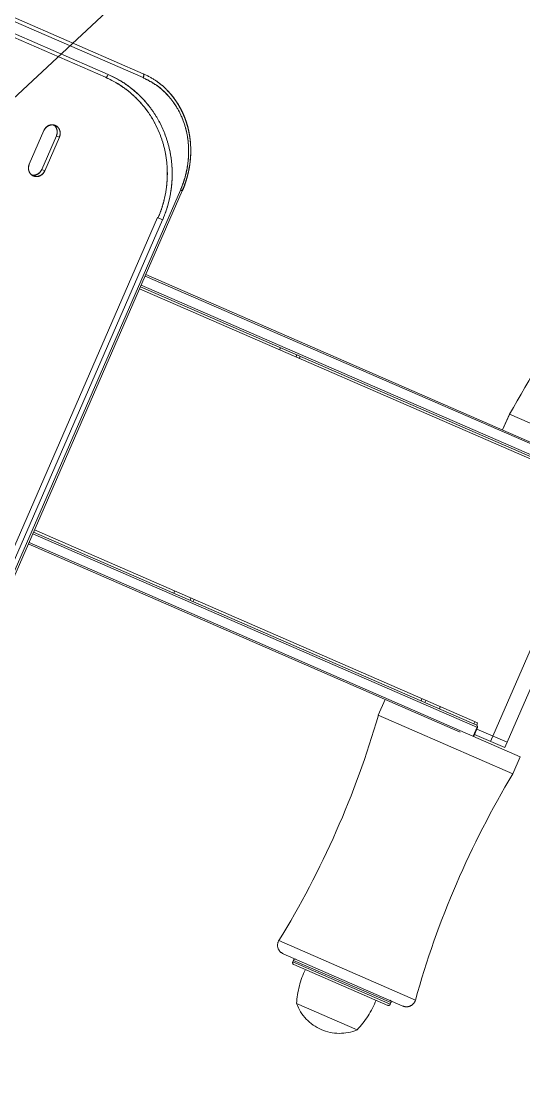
# Model space of a CAD drawing. Header units: millimetres. Extents: x -71377 to 516042, y -145869 to 441446.
# Drawn here: x 177423 to 177697, y 170889 to 171471 of the extents above; entities that cross this region are included whole.
import ezdxf

# ---------------------------------------------------------------- set-up
doc = ezdxf.new("R2010")
doc.units = ezdxf.units.MM
doc.header["$LTSCALE"] = 1000
doc.linetypes.add('IMPORT-DASHEDX2 _4_', pattern=[152.4, 101.6, -50.8])
for name, color, linetype, lineweight in [('05', 5, 'IMPORT-DASHEDX2 _4_', 5), ('06', 6, 'Continuous', 5), ('A-fnsh', 5, 'Continuous', 5), ('조경라인_dwg', 8, 'Continuous', 5)]:
    doc.layers.add(name, color=color, linetype=linetype, lineweight=lineweight)

# ---------------------------------------------------------------- blocks, each defined once
blk = doc.blocks.new('조경라인_dwg-6847807-지반층 배치도')
at = {"layer": '05'}
for p, q in [((177435.62, 171411.22), (177427.63, 171392.89)), ((177491.16, 171332.69), (177726.72, 171230.03)), ((177564.68, 171292.9), (177564.2, 171291.8)), ((177573.1, 171287.82), (177573.56, 171289.03)), ((177574.86, 171287.05), (177575.32, 171288.27)), ((177679.06, 171078.12), (177741.54, 171221.5)), ((177662.62, 171083.1), (177427.06, 171185.77)), ((177506.85, 171160.05), (177506.37, 171158.95)), ((177515.25, 171155.08), (177515.71, 171156.29)), ((177517, 171154.31), (177517.47, 171155.53)), ((177641.68, 171101.39), (177641.22, 171100.18)), ((177643.81, 171100.36), (177643.33, 171099.26)), ((177651.72, 171096.91), (177651.24, 171095.81)), ((177670.51, 171088.83), (177670.04, 171087.61)), ((177671.65, 171084.84), (177688.1, 171077.67)), ((177563.73, 170969.44), (177638.14, 170937.01)), ((177566, 170962.24), (177631.32, 170933.77)), ((177571.79, 170956.44), (177623.13, 170934.07)), ((177573.35, 170935.15), (177606.35, 170920.76))]:
    blk.add_line(p, q, dxfattribs=at)
at = {"layer": '05', "flags": 128}
for points in [[(176792.28, 171746.15), (177489.75, 171442.28), (177489.88, 171442.18), (177489.98, 171442.01), (177490.04, 171441.79), (177490.06, 171441.51), (177490.04, 171441.19), (177489.97, 171440.84), (177489.87, 171440.48), (177489.73, 171440.11), (176791.01, 171744.63)], [(176806.4, 171731.38), (177470.68, 171441.87), (177470.51, 171441.51)], [(176806.04, 171729.25), (177469.13, 171440.36), (177469.3, 171440.33), (177469.48, 171440.37), (177469.7, 171440.37), (177469.92, 171440.55), (177470.11, 171440.9), (177470.32, 171441.19), (177470.51, 171441.51), (177470.7, 171441.75)], [(177490.06, 171441.67), (177490.08, 171441.39), (177490.06, 171441.07), (177489.99, 171440.72), (177489.88, 171440.36)], [(177442.4, 171408.27), (177444.04, 171407.56), (177436.03, 171389.34), (177434.4, 171390.05), (177442.39, 171408.38)], [(177510.07, 171378.78), (177406.18, 171140.54), (177407.16, 171140.11), (177511.04, 171378.46), (177510.06, 171378.89)], [(177408.99, 171159.86), (177408.78, 171159.96), (177497.61, 171363.77), (177500.31, 171362.48), (177411.47, 171158.79), (177408.8, 171159.84)], [(177490.76, 171331.78), (177758.78, 171215.29), (177762.76, 171224.58), (177689.42, 171256.54), (177685.71, 171248.01), (177689.44, 171256.42)], [(177487.8, 171324.99), (177729.39, 171219.7), (177729.88, 171220.8), (177488.28, 171326.09)], [(177488.68, 171327.01), (177731.2, 171221.32), (177733.26, 171226.2)], [(177670.39, 171081.79), (177686.82, 171074.74), (177749.31, 171218.11), (177732.87, 171225.17)], [(177669.99, 171080.88), (177669.89, 171080.7), (177669.81, 171080.73), (177669.88, 171080.82), (177669.97, 171080.99), (177672.05, 171085.76), (177429.55, 171191.34)], [(177429.95, 171192.25), (177671.55, 171086.96), (177672.01, 171088.18), (177430.42, 171193.47)], [(177617.91, 171092.45), (177621.62, 171100.97), (177617.92, 171092.33), (177691.26, 171060.37), (177695.24, 171069.65), (177427.48, 171186.57)], [(177672.05, 171085.76), (177671.78, 171085.87), (177669.72, 171080.99), (177669.63, 171080.82), (177669.56, 171080.84), (177669.62, 171080.93), (177669.71, 171081.11)], [(177571.28, 170957.76), (177571.66, 170958.79), (177571.26, 170957.88), (177624.43, 170934.7), (177624.83, 170935.62), (177571.68, 170958.68)]]:
    blk.add_lwpolyline(points, dxfattribs=at)
at = {"layer": '05'}
for centre, radius, start, end in [((177260.92, 171514.19), 500, 328.98162, 344.41885), ((177137.49, 171230.81), 500, 328.48357, 343.9208), ((177671.04, 171086.23), 0.893, 328.46737, 55.17697), ((178119.76, 170802.71), 500, 148.98162, 164.41885), ((177567.98, 170966.94), 5, 148.48357, 246.45121), ((177572.19, 170957.36), 1, 156.45121, 246.45121), ((177572.58, 170958.39), 1, 66.45121, 156.45121), ((177623.26, 170932.11), 50, 154.33365, 176.51402), ((177596.78, 170943.86), 25, 200.39673, 292.50569), ((177570.15, 170955.25), 50, 316.3884, 338.56877), ((177623.51, 170935.1), 1, 246.45121, 336.45121), ((177623.91, 170936.02), 1, 336.45121, 66.45121), ((177633.32, 170938.36), 5, 246.45121, 344.41885)]:
    blk.add_arc(centre, radius, start, end, dxfattribs=at)
for points, knots in [([(177497.82, 171363.68), (177497.82, 171363.68), (177498.59, 171365.44), (177499.96, 171369.04), (177501.59, 171374.94), (177502.64, 171381.31), (177503, 171388.06), (177502.61, 171394.89), (177501.39, 171401.69), (177499.37, 171408.36), (177496.65, 171414.57), (177493.3, 171420.25), (177489.43, 171425.38), (177485.04, 171430.02), (177480.15, 171434.09), (177474.87, 171437.63), (177471.04, 171439.45), (177469.13, 171440.36)], [0, 0, 0, 0, 0.000001, 0.060258, 0.120516, 0.191952, 0.263666, 0.335126, 0.411333, 0.487834, 0.564075, 0.636647, 0.709437, 0.782023, 0.854616, 0.927408, 1, 1, 1, 1]), ([(177497.84, 171363.56), (177497.84, 171363.56), (177498.6, 171365.32), (177499.97, 171368.93), (177501.6, 171374.83), (177502.66, 171381.2), (177503.02, 171387.95), (177502.62, 171394.78), (177501.41, 171401.58), (177499.38, 171408.24), (177496.66, 171414.45), (177493.32, 171420.13), (177489.45, 171425.27), (177485.05, 171429.91), (177480.17, 171433.98), (177474.88, 171437.51), (177471.06, 171439.33), (177469.15, 171440.24)], [0, 0, 0, 0, 0.000001, 0.060258, 0.120516, 0.191952, 0.263666, 0.335126, 0.411333, 0.487834, 0.564075, 0.636647, 0.709437, 0.782023, 0.854616, 0.927408, 1, 1, 1, 1]), ([(177470.68, 171441.87), (177472.65, 171440.93), (177476.6, 171439.05), (177482.05, 171435.4), (177487.09, 171431.21), (177491.63, 171426.42), (177495.62, 171421.13), (177499.08, 171415.26), (177501.89, 171408.85), (177503.99, 171401.97), (177505.25, 171394.93), (177505.66, 171387.87), (177505.29, 171380.88), (177504.19, 171374.28), (177502.53, 171368.15), (177501.04, 171364.45), (177500.29, 171362.6)], [0, 0, 0, 0, 0.072449, 0.145097, 0.217547, 0.290022, 0.3627, 0.435162, 0.511399, 0.587896, 0.664099, 0.735698, 0.807553, 0.879128, 0.939564, 1, 1, 1, 1]), ([(177470.7, 171441.75), (177472.67, 171440.81), (177476.61, 171438.93), (177482.07, 171435.29), (177487.11, 171431.09), (177491.65, 171426.31), (177495.64, 171421.01), (177499.1, 171415.15), (177501.91, 171408.74), (177504, 171401.85), (177505.27, 171394.82), (177505.68, 171387.75), (177505.31, 171380.76), (177504.21, 171374.16), (177502.55, 171368.04), (177501.06, 171364.33), (177500.31, 171362.48)], [0, 0, 0, 0, 0.072449, 0.145097, 0.217547, 0.290022, 0.3627, 0.435162, 0.511399, 0.587896, 0.664099, 0.735698, 0.807553, 0.879128, 0.939564, 1, 1, 1, 1]), ([(177510.06, 171378.89), (177510.72, 171380.54), (177512.04, 171383.83), (177513.64, 171389.87), (177514.61, 171396.93), (177514.48, 171404.87), (177513.08, 171412.56), (177510.49, 171419.8), (177506.74, 171426.35), (177501.96, 171432.05), (177496.29, 171436.81), (177491.91, 171439.01), (177489.73, 171440.11)], [0, 0, 0, 0, 0.0706, 0.1412, 0.248453, 0.355708, 0.462999, 0.570291, 0.6777, 0.785111, 0.892555, 1, 1, 1, 1]), ([(177510.07, 171378.78), (177510.73, 171380.42), (177512.06, 171383.72), (177513.65, 171389.75), (177514.63, 171396.81), (177514.5, 171404.76), (177513.1, 171412.45), (177510.51, 171419.68), (177506.76, 171426.24), (177501.98, 171431.94), (177496.3, 171436.7), (177491.93, 171438.9), (177489.74, 171440)], [0, 0, 0, 0, 0.0706, 0.1412, 0.248453, 0.355708, 0.462999, 0.570291, 0.6777, 0.785111, 0.892555, 1, 1, 1, 1]), ([(177489.75, 171442.28), (177492, 171441.17), (177495.41, 171439.49), (177499.43, 171436.36), (177501.57, 171434.63), (177502.51, 171433.5), (177502.61, 171433.37)], [0, 0, 0, 0, 0.477683, 0.723669, 0.969655, 1, 1, 1, 1]), ([(177511.01, 171378.47), (177511.18, 171378.84), (177511.91, 171380.41), (177512.93, 171383.31), (177514.05, 171387.13), (177514.88, 171391.01), (177515.43, 171394.91), (177515.68, 171398.81), (177515.65, 171402.71), (177515.34, 171406.58), (177514.73, 171410.38), (177513.84, 171414.1), (177512.67, 171417.69), (177511.22, 171421.13), (177509.51, 171424.42), (177507.55, 171427.56), (177505.31, 171430.5), (177503.7, 171432.42), (177502.78, 171433.28), (177502.75, 171433.31)], [0, 0, 0, 0, 0.0199, 0.085255, 0.150732, 0.216274, 0.281169, 0.346061, 0.411202, 0.476512, 0.541876, 0.607173, 0.672332, 0.736811, 0.801427, 0.866679, 0.932271, 0.997825, 1, 1, 1, 1]), ([(177511.03, 171378.36), (177511.2, 171378.73), (177511.93, 171380.3), (177512.94, 171383.19), (177514.07, 171387.02), (177514.9, 171390.9), (177515.44, 171394.8), (177515.7, 171398.7), (177515.67, 171402.6), (177515.35, 171406.46), (177514.75, 171410.27), (177513.85, 171413.98), (177512.68, 171417.57), (177511.24, 171421.02), (177509.53, 171424.3), (177507.57, 171427.45), (177505.33, 171430.38), (177503.72, 171432.3), (177502.8, 171433.17), (177502.77, 171433.19)], [0, 0, 0, 0, 0.0199, 0.085255, 0.150732, 0.216274, 0.281169, 0.346061, 0.411202, 0.476512, 0.541876, 0.607173, 0.672332, 0.736811, 0.801427, 0.866679, 0.932271, 0.997825, 1, 1, 1, 1]), ([(177441.81, 171414.09), (177441.32, 171414.24), (177440.33, 171414.55), (177438.72, 171414.31), (177437.26, 171413.57), (177436.19, 171412.5), (177435.77, 171411.67), (177435.6, 171411.34)], [0, 0, 0, 0, 0.214692, 0.429384, 0.644077, 0.858772, 1, 1, 1, 1]), ([(177441.83, 171413.97), (177441.34, 171414.13), (177440.34, 171414.44), (177438.74, 171414.2), (177437.28, 171413.45), (177436.21, 171412.38), (177435.79, 171411.55), (177435.62, 171411.22)], [0, 0, 0, 0, 0.214692, 0.429384, 0.644077, 0.858772, 1, 1, 1, 1]), ([(177440.93, 171414.29), (177441.11, 171414.18), (177441.74, 171413.8), (177442.44, 171412.68), (177442.89, 171411.11), (177442.83, 171409.6), (177442.51, 171408.73), (177442.39, 171408.38)], [0, 0, 0, 0, 0.101539, 0.347166, 0.592793, 0.838423, 1, 1, 1, 1]), ([(177440.95, 171414.18), (177441.13, 171414.06), (177441.75, 171413.68), (177442.46, 171412.56), (177442.91, 171411), (177442.85, 171409.49), (177442.53, 171408.61), (177442.4, 171408.27)], [0, 0, 0, 0, 0.101539, 0.347166, 0.592793, 0.838423, 1, 1, 1, 1]), ([(177444.02, 171407.67), (177444.2, 171408.21), (177444.56, 171409.28), (177444.43, 171410.97), (177443.81, 171412.47), (177442.87, 171413.53), (177442.11, 171413.93), (177441.81, 171414.09)], [0, 0, 0, 0, 0.214692, 0.429386, 0.644079, 0.858773, 1, 1, 1, 1]), ([(177444.04, 171407.56), (177444.22, 171408.09), (177444.57, 171409.16), (177444.45, 171410.85), (177443.83, 171412.35), (177442.89, 171413.42), (177442.13, 171413.81), (177441.83, 171413.97)], [0, 0, 0, 0, 0.214692, 0.429386, 0.644079, 0.858773, 1, 1, 1, 1]), ([(177427.61, 171393), (177427.44, 171392.47), (177427.08, 171391.4), (177427.21, 171389.71), (177427.83, 171388.2), (177428.77, 171387.14), (177429.53, 171386.74), (177429.83, 171386.58)], [0, 0, 0, 0, 0.214695, 0.429387, 0.644079, 0.858773, 1, 1, 1, 1]), ([(177427.63, 171392.89), (177427.45, 171392.35), (177427.1, 171391.28), (177427.22, 171389.59), (177427.84, 171388.09), (177428.79, 171387.02), (177429.54, 171386.63), (177429.84, 171386.47)], [0, 0, 0, 0, 0.214695, 0.429387, 0.644079, 0.858773, 1, 1, 1, 1]), ([(177434.4, 171390.05), (177434.13, 171389.55), (177433.58, 171388.56), (177432.26, 171387.5), (177430.75, 171386.95), (177429.62, 171386.86), (177429.09, 171387.03), (177429.05, 171387.04)], [0, 0, 0, 0, 0.245343, 0.490681, 0.736022, 0.981364, 1, 1, 1, 1]), ([(177434.41, 171389.93), (177434.14, 171389.44), (177433.6, 171388.45), (177432.28, 171387.39), (177430.76, 171386.84), (177429.64, 171386.75), (177429.11, 171386.91), (177429.07, 171386.92)], [0, 0, 0, 0, 0.245343, 0.490681, 0.736022, 0.981364, 1, 1, 1, 1]), ([(177429.83, 171386.58), (177430.32, 171386.43), (177431.31, 171386.12), (177432.92, 171386.36), (177434.38, 171387.11), (177435.44, 171388.18), (177435.86, 171389.01), (177436.03, 171389.34)], [0, 0, 0, 0, 0.214693, 0.429385, 0.644077, 0.858772, 1, 1, 1, 1]), ([(177429.84, 171386.47), (177430.34, 171386.31), (177431.33, 171386), (177432.93, 171386.24), (177434.39, 171386.99), (177435.46, 171388.06), (177435.88, 171388.89), (177436.05, 171389.22)], [0, 0, 0, 0, 0.214693, 0.429385, 0.644077, 0.858772, 1, 1, 1, 1])]:
    blk.add_open_spline(points, degree=3, knots=knots, dxfattribs=at)
at = {"layer": '06'}
blk.add_arc((172981.49, 174827.57), 6800, 313.956972, 64.158974, dxfattribs=at)

msp = doc.modelspace()

# ---------------------------------------------------------------- linework, layer by layer
at = {"layer": 'A-fnsh'}
msp.add_line((164247.06, 159145.81), (197362.75, 190026.69), dxfattribs=at)

# ---------------------------------------------------------------- block references
at = {"layer": '조경라인_dwg', "rotation": 8.537736462515947e-07}
msp.add_blockref('조경라인_dwg-6847807-지반층 배치도', (0, 0), dxfattribs=at)

doc.saveas('drawing.dxf')
